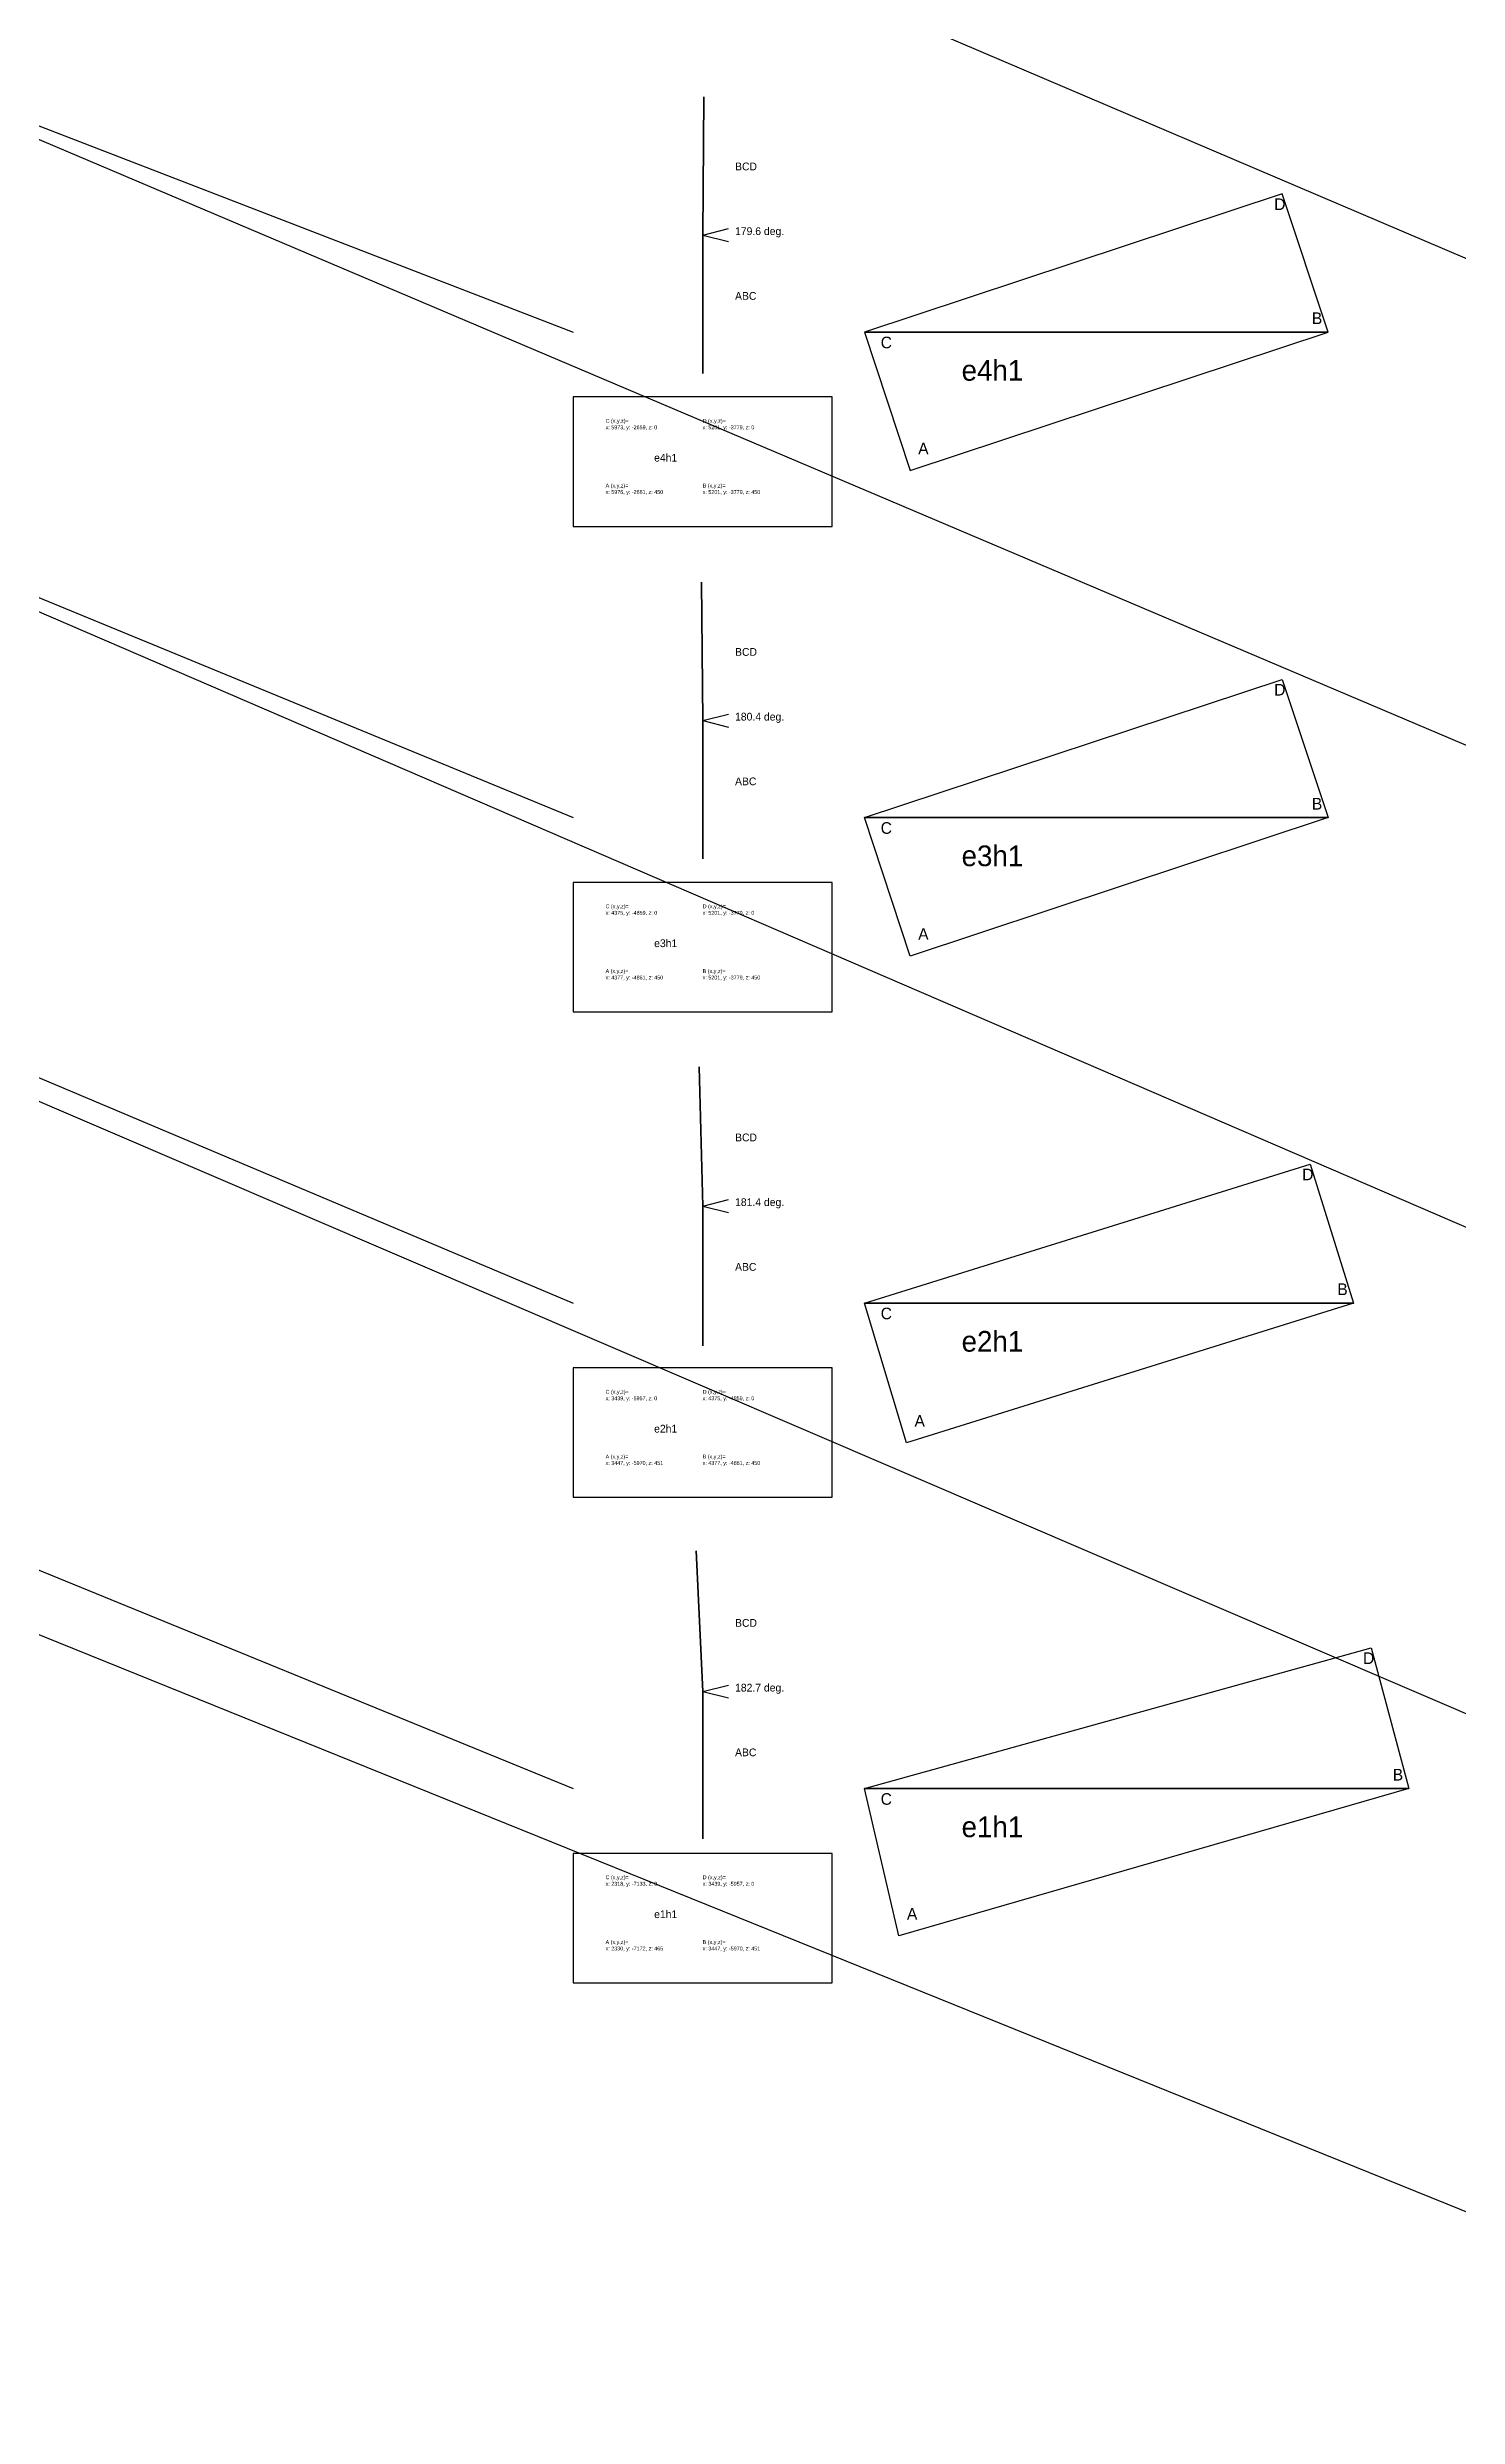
# Model space of a CAD drawing. Extents: x -14946 to 15402, y -21157 to 21439.
# Drawn here: x 6687 to 11044, y -10711 to -3391 of the extents above; entities that cross this region are included whole.
import ezdxf

# ---------------------------------------------------------------- set-up
doc = ezdxf.new("R2010")
doc.units = 0
doc.header["$MEASUREMENT"] = 0
for name, color, linetype in [('08-connection.bottomRing', 7, 'CONTINUOUS'), ('08-connection.topRing', 7, 'CONTINUOUS'), ('08-text.bottomRing', 7, 'CONTINUOUS'), ('41_RING_BOTTOM_PLINE', 1, 'CONTINUOUS')]:
    doc.layers.add(name, color=color, linetype=linetype)

msp = doc.modelspace()

# ---------------------------------------------------------------- linework, layer by layer
at = {"layer": '08-connection.bottomRing', "linetype": 'Continuous'}
for p, q in [((5588.5, -3219.8, 225), (8311.6, -4270.4)), ((4789.1, -4320, 225), (8311.6, -5770.4)), ((3910.8, -5414.3, 225.3), (8311.6, -7270.4)), ((2882.2, -6551.4, 225.3), (8311.6, -8770.4))]:
    msp.add_line(p, q, dxfattribs=at)
at = {"layer": '08-connection.topRing', "linetype": 'Continuous'}
for p, q in [((6443.9, -2068.1, 4950.2), (12635.1, -4710.7)), ((5603.4, -3226.4, 5019.6), (12635.1, -6210.7)), ((4799.1, -4331.1, 5039.7), (12635.1, -7710.7)), ((3956.4, -5485.9, 5015.4), (12635.1, -9210.7)), ((2981.1, -6806.5, 4890.7), (12635.1, -10710.7))]:
    msp.add_line(p, q, dxfattribs=at)
at = {"layer": '08-text.bottomRing', "linetype": 'Continuous'}
for p, q in [((8711.6, -3970.4), (8791.6, -3950.4)), ((8711.6, -3970.4), (8791.6, -3990.4)), ((8711.6, -5470.4), (8791.6, -5450.4)), ((8711.6, -5470.4), (8791.6, -5490.4)), ((8711.6, -6970.4), (8791.6, -6950.4)), ((8711.6, -6970.4), (8791.6, -6990.4)), ((8711.6, -8470.4), (8791.6, -8450.4)), ((8711.6, -8470.4), (8791.6, -8490.4))]:
    msp.add_line(p, q, dxfattribs=at)
for points in [[(8311.6, -4870.4), (9111.6, -4870.4), (9111.6, -4470.4), (8311.6, -4470.4)], [(8311.6, -6370.4), (9111.6, -6370.4), (9111.6, -5970.4), (8311.6, -5970.4)], [(8311.6, -7870.4), (9111.6, -7870.4), (9111.6, -7470.4), (8311.6, -7470.4)], [(8311.6, -9370.4), (9111.6, -9370.4), (9111.6, -8970.4), (8311.6, -8970.4)]]:
    msp.add_lwpolyline(points, close=True, dxfattribs=at)
at = {"layer": '41_RING_BOTTOM_PLINE', "color": 6, "extrusion": (-0.99997, 0.007759, -6.10623e-16), "elevation": -8742.2}
msp.add_lwpolyline([(3475.5, -1290.9), (3902.7, 0), (3902.7, -1432.3), (3475.5, -1290.9)], dxfattribs=at)
at = {"layer": '41_RING_BOTTOM_PLINE', "color": 6, "extrusion": (1.66533e-16, -4.44089e-16, -1)}
msp.add_lwpolyline([(-10502.5, -3843.2), (-9211.6, -4270.4), (-10643.9, -4270.4), (-10502.5, -3843.2)], dxfattribs=at)
at = {"layer": '41_RING_BOTTOM_PLINE', "extrusion": (1, 7.7544e-15, 5.55112e-16), "elevation": 8711.6}
msp.add_lwpolyline([(-3970.4, 0), (-4397.8, -140.8), (-3970.4, -1432.3), (-3970.4, 0)], dxfattribs=at)
at = {"layer": '41_RING_BOTTOM_PLINE'}
for points in [[(9211.6, -4270.4), (9352.4, -4697.8), (10643.9, -4270.4), (9211.6, -4270.4)], [(9211.6, -5770.4), (10643.9, -5770.4), (9352.5, -6197.9), (9211.6, -5770.4)], [(9211.6, -7270.4), (10722.6, -7270.4), (9341.1, -7702.2), (9211.6, -7270.4)], [(9211.6, -8770.4), (10893.9, -8770.4), (9317.7, -9225.2), (9211.6, -8770.4)]]:
    msp.add_lwpolyline(points, dxfattribs=at)
at = {"layer": '41_RING_BOTTOM_PLINE', "color": 6, "extrusion": (0.99997, 0.007681, -4.996e-16), "elevation": 8669.4}
msp.add_lwpolyline([(-5537.2, 0), (-5110, -1290.9), (-5537.2, -1432.3), (-5537.2, 0)], dxfattribs=at)
at = {"layer": '41_RING_BOTTOM_PLINE', "color": 6}
for points in [[(9211.6, -5770.4), (10502.5, -5343.2), (10643.9, -5770.4), (9211.6, -5770.4)], [(9211.6, -7270.4), (10589, -6840.6), (10722.6, -7270.4), (9211.6, -7270.4)], [(9211.6, -8770.4), (10777.1, -8335), (10893.9, -8770.4), (9211.6, -8770.4)]]:
    msp.add_lwpolyline(points, dxfattribs=at)
at = {"layer": '41_RING_BOTTOM_PLINE', "extrusion": (1, -2.7372e-15, -2.22045e-16), "elevation": 8711.6}
msp.add_lwpolyline([(-5470.4, 0), (-5470.4, -1432.3), (-5897.9, -140.8), (-5470.4, 0)], dxfattribs=at)
at = {"layer": '41_RING_BOTTOM_PLINE', "color": 6, "extrusion": (0.999696, 0.024638, -1.22125e-15), "elevation": 8537.2}
msp.add_lwpolyline([(-7182.9, 0), (-6753.2, -1377.3), (-7182.9, -1511), (-7182.9, 0)], dxfattribs=at)
at = {"layer": '41_RING_BOTTOM_PLINE', "extrusion": (1, -2.7372e-15, -2.77556e-16), "elevation": 8711.6}
msp.add_lwpolyline([(-6970.4, 0), (-6970.4, -1511), (-7402.2, -129.5), (-6970.4, 0)], dxfattribs=at)
at = {"layer": '41_RING_BOTTOM_PLINE', "color": 6, "extrusion": (0.998883, 0.047244, 1.22125e-15), "elevation": 8301.7}
msp.add_lwpolyline([(-8872.5, 0), (-8437.1, -1565.4), (-8872.5, -1682.2), (-8872.5, 0)], dxfattribs=at)
at = {"layer": '41_RING_BOTTOM_PLINE', "extrusion": (1, 4.96321e-16, 9.4369e-16), "elevation": 8711.6}
msp.add_lwpolyline([(-8470.4, 0), (-8470.4, -1682.2), (-8925.2, -106.1), (-8470.4, 0)], dxfattribs=at)

# ---------------------------------------------------------------- texts
at = {"layer": '08-text.bottomRing', "linetype": 'Continuous'}
for s, height, p in [('BCD', 24, (8811.6, -3770.4)), ('D', 36, (10477.5, -3893.2, 3.3)), ('179.6 deg.', 24, (8811.6, -3970.4)), ('ABC', 24, (8811.6, -4170.4)), ('B', 36, (10593.9, -4245.4)), ('C', 36, (9261.6, -4320.4)), ('e4h1', 64, (9511.6, -4420.4)), ('C (x,y,z)=', 12, (8411.6, -4550.4)), ('D (x,y,z)=', 12, (8711.6, -4550.4)), ('x: 5973, y: -2659, z: 0', 12, (8411.6, -4570.4)), ('x: 5201, y: -3779, z: 0', 12, (8711.6, -4570.4)), ('e4h1', 24, (8561.6, -4670.4)), ('A', 36, (9377.4, -4647.8)), ('A (x,y,z)=', 12, (8411.6, -4750.4)), ('B (x,y,z)=', 12, (8711.6, -4750.4)), ('x: 5976, y: -2661, z: 450', 12, (8411.6, -4770.4)), ('x: 5201, y: -3779, z: 450', 12, (8711.6, -4770.4)), ('BCD', 24, (8811.6, -5270.4)), ('D', 36, (10477.5, -5393.2, -3.3)), ('180.4 deg.', 24, (8811.6, -5470.4)), ('ABC', 24, (8811.6, -5670.4)), ('B', 36, (10593.9, -5745.4)), ('C', 36, (9261.6, -5820.4)), ('e3h1', 64, (9511.6, -5920.4)), ('x: 4375, y: -4859, z: 0', 12, (8411.6, -6070.4)), ('C (x,y,z)=', 12, (8411.6, -6050.4)), ('x: 5201, y: -3779, z: 0', 12, (8711.6, -6070.4)), ('D (x,y,z)=', 12, (8711.6, -6050.4)), ('e3h1', 24, (8561.6, -6170.4)), ('A', 36, (9377.5, -6147.9)), ('A (x,y,z)=', 12, (8411.6, -6250.4)), ('x: 4377, y: -4861, z: 450', 12, (8411.6, -6270.4)), ('x: 5201, y: -3779, z: 450', 12, (8711.6, -6270.4)), ('B (x,y,z)=', 12, (8711.6, -6250.4)), ('BCD', 24, (8811.6, -6770.4)), ('D', 36, (10564, -6890.8, -10.6)), ('181.4 deg.', 24, (8811.6, -6970.4)), ('ABC', 24, (8811.6, -7170.4)), ('B', 36, (10672.6, -7245.4)), ('C', 36, (9261.6, -7320.4)), ('e2h1', 64, (9511.6, -7420.4)), ('C (x,y,z)=', 12, (8411.6, -7550.4)), ('D (x,y,z)=', 12, (8711.6, -7550.4)), ('x: 3439, y: -5957, z: 0', 12, (8411.6, -7570.4)), ('x: 4375, y: -4859, z: 0', 12, (8711.6, -7570.4)), ('e2h1', 24, (8561.6, -7670.4)), ('A', 36, (9366.1, -7652.2)), ('A (x,y,z)=', 12, (8411.6, -7750.4)), ('x: 3447, y: -5970, z: 451', 12, (8411.6, -7770.4)), ('x: 4377, y: -4861, z: 450', 12, (8711.6, -7770.4)), ('B (x,y,z)=', 12, (8711.6, -7750.4)), ('BCD', 24, (8811.6, -8270.4)), ('D', 36, (10752.1, -8385.5, -20.6)), ('182.7 deg.', 24, (8811.6, -8470.4)), ('ABC', 24, (8811.6, -8670.4)), ('B', 36, (10843.9, -8745.4)), ('C', 36, (9261.6, -8820.4)), ('e1h1', 64, (9511.6, -8920.4)), ('x: 2318, y: -7133, z: 0', 12, (8411.6, -9070.4)), ('C (x,y,z)=', 12, (8411.6, -9050.4)), ('x: 3439, y: -5957, z: 0', 12, (8711.6, -9070.4)), ('D (x,y,z)=', 12, (8711.6, -9050.4)), ('e1h1', 24, (8561.6, -9170.4)), ('A', 36, (9342.7, -9175.2)), ('A (x,y,z)=', 12, (8411.6, -9250.4)), ('x: 2330, y: -7172, z: 465', 12, (8411.6, -9270.4)), ('x: 3447, y: -5970, z: 451', 12, (8711.6, -9270.4)), ('B (x,y,z)=', 12, (8711.6, -9250.4))]:
    msp.add_text(s, height=height, dxfattribs=at).set_placement(p)

doc.saveas('drawing.dxf')
